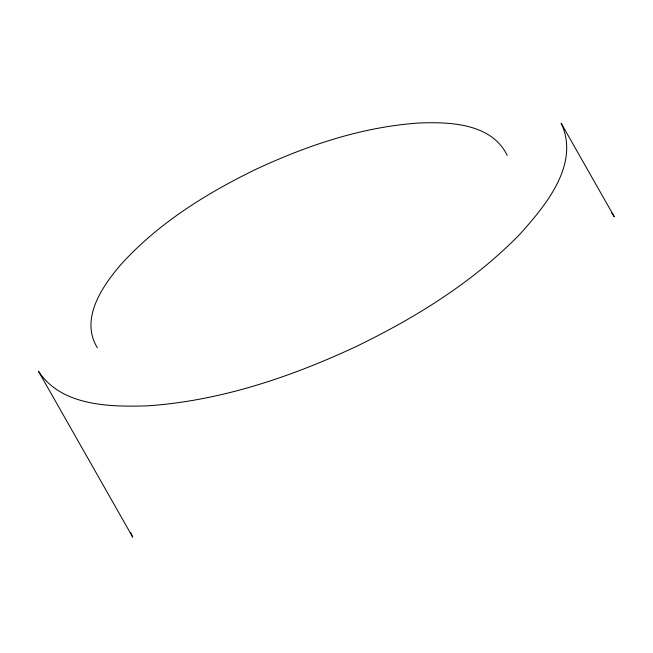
<?xml version="1.0" encoding="UTF-8"?>
<svg xmlns="http://www.w3.org/2000/svg" width="653" height="653" viewBox="0 0 653 653"><rect width="100%" height="100%" fill="white"/><g stroke="black" fill="none" stroke-linecap="round" stroke-linejoin="round"><path stroke-width="0.98" d="M611.559 212.658L614.351 216.829L561.123 123.139C580.509 164.287 545.157 206.226 519.151 234.99C472.486 282.553 415.014 318.133 355.297 346.931C289.793 377.434 219.767 400.958 147.268 405.864C109.663 406.974 61.447 406.272 38.421 371.182L132.722 537.174L130.608 532.538M507.226 155.447C491.652 123.335 450.097 121.776 419.079 123.009C362.366 126.845 307.579 145.252 256.343 169.111C206.577 193.231 158.377 223.138 121.009 264.457C102.227 286.112 79.731 319.088 97.338 347.714"/></g></svg>
